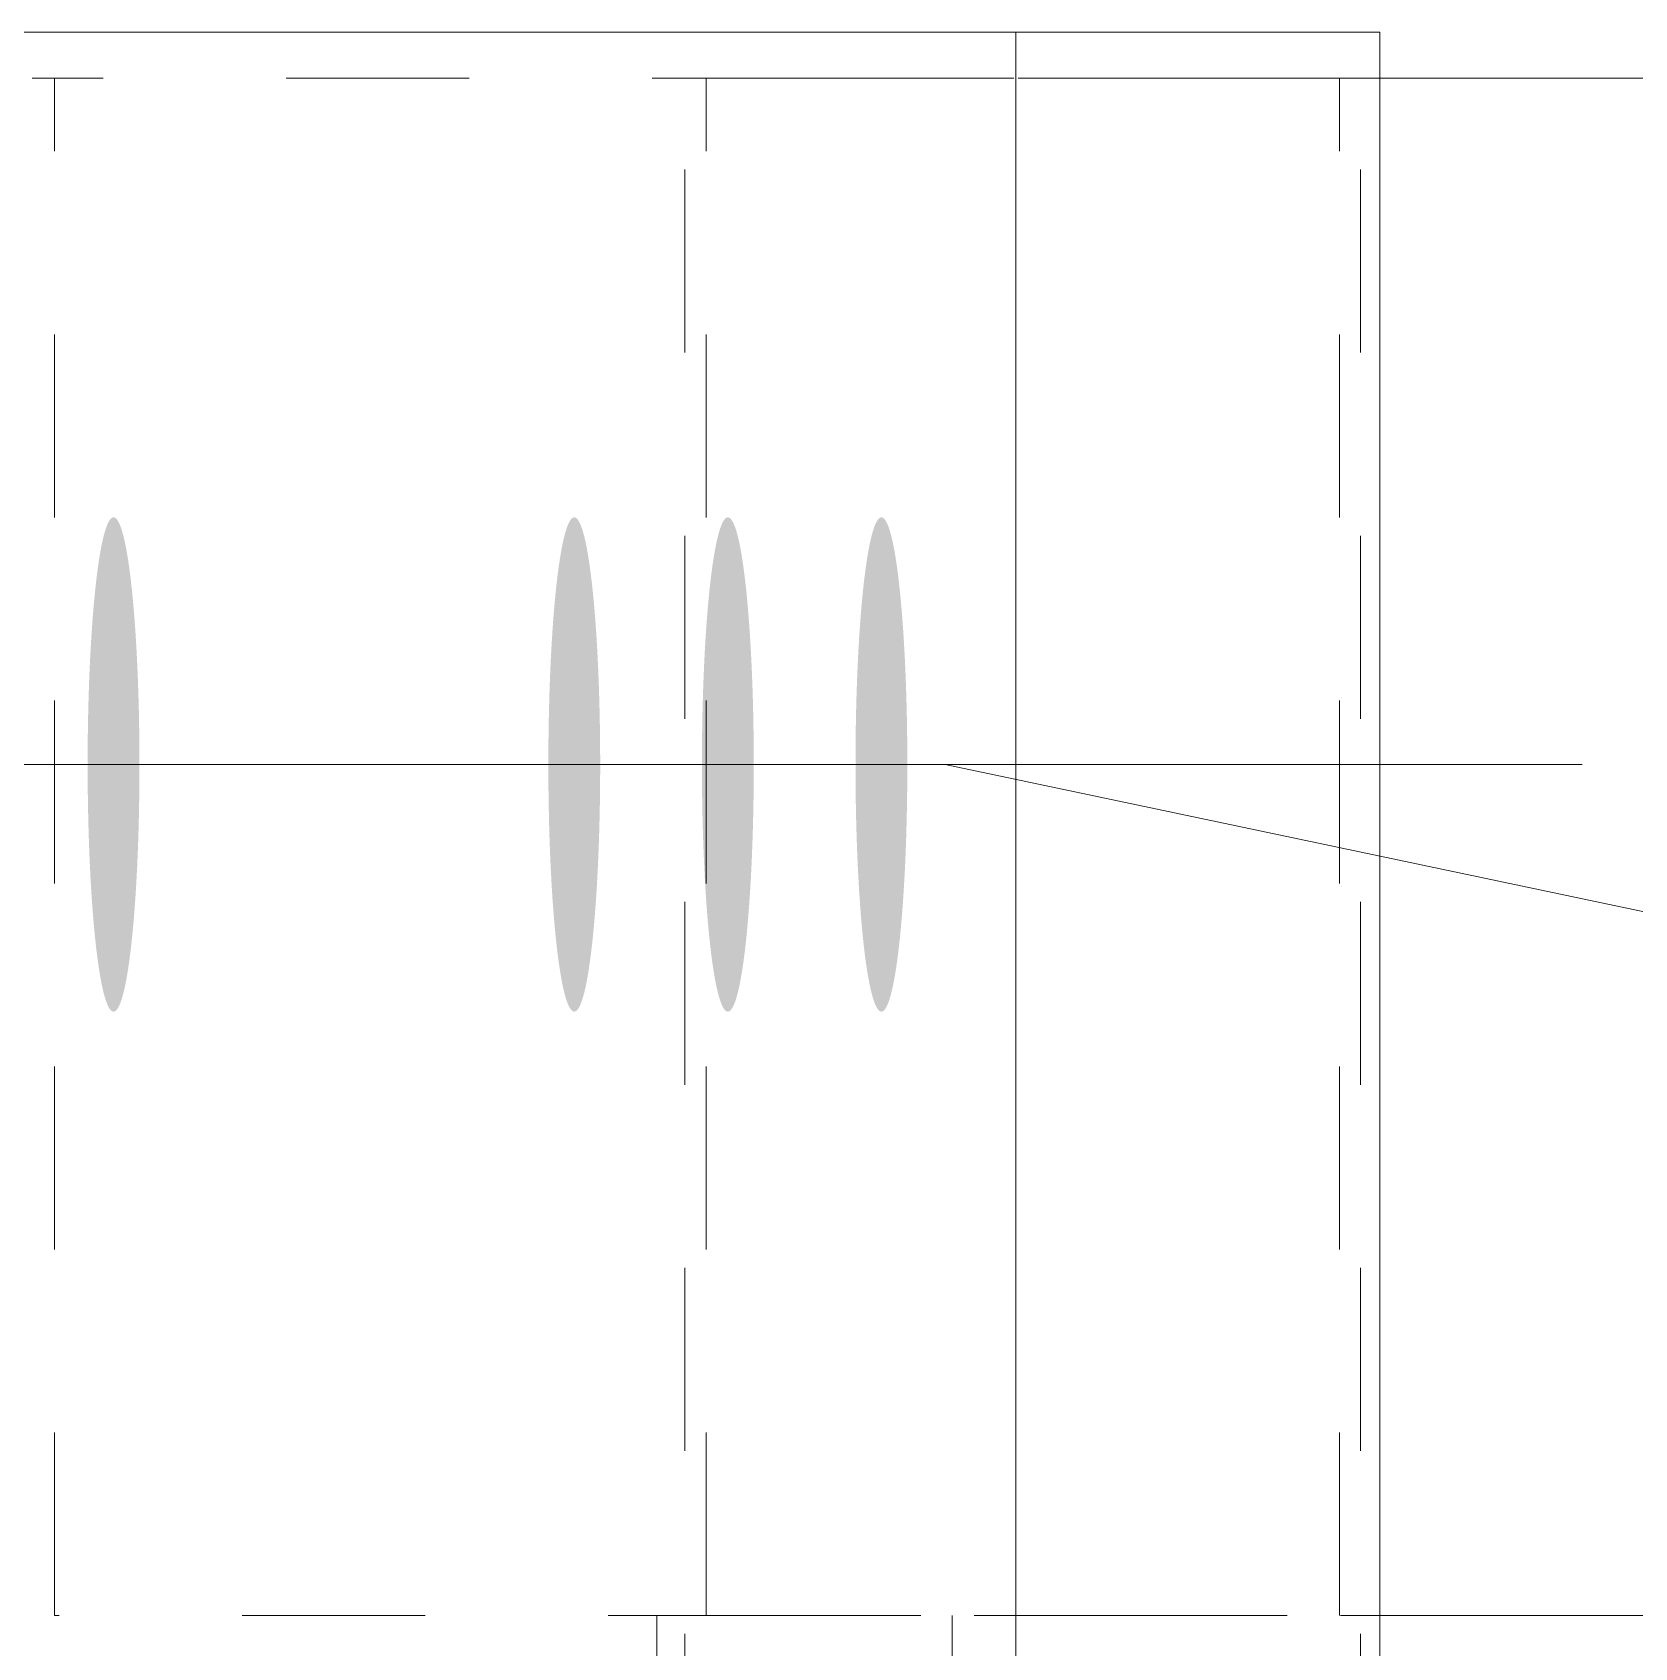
# Model space of a CAD drawing. Header units: millimetres. Extents: x 2 to 825, y 1 to 579.
# Drawn here: x 49.28 to 58.04, y 356.36 to 365.18 of the extents above; entities that cross this region are included whole.
import ezdxf

# ---------------------------------------------------------------- set-up
doc = ezdxf.new("R2010")
doc.units = ezdxf.units.MM
doc.linetypes.add('XKITLINE00', pattern=[0])
doc.linetypes.add('XKITLINE01', pattern=[4, 1, -1, 1, -1])
for name, color, linetype, lineweight in [('Bolt', 3, 'Continuous', 0), ('BoltMark', 7, 'Continuous', 0), ('Part', 2, 'Continuous', 0)]:
    doc.layers.add(name, color=color, linetype=linetype, lineweight=lineweight)

# ---------------------------------------------------------------- blocks, each defined once
blk = doc.blocks.new('*A34')
at = {"layer": 'Bolt'}
for points in [[(49.8676, 361.1496), (49.8675, 361.1165), (49.8673, 361.0834), (49.867, 361.0504), (49.8666, 361.0175), (49.8661, 360.9846), (49.8656, 360.9519), (49.865, 360.9193), (49.8642, 360.8869), (49.8634, 360.8547), (49.8625, 360.8226), (49.8616, 360.7908), (49.8605, 360.7592), (49.8594, 360.7279), (49.8582, 360.6969), (49.8569, 360.6661), (49.8555, 360.6356), (49.8541, 360.6055), (49.8526, 360.5757), (49.851, 360.5463), (49.8493, 360.5173), (49.8475, 360.4887), (49.8457, 360.4605), (49.8438, 360.4327), (49.8418, 360.4054), (49.8398, 360.3785), (49.8377, 360.3521), (49.8355, 360.3263), (49.8333, 360.3009), (49.831, 360.2761), (49.8286, 360.2518), (49.8262, 360.2281), (49.8237, 360.205), (49.8212, 360.1824), (49.8186, 360.1605), (49.8159, 360.1391), (49.8132, 360.1184), (49.8104, 360.0984), (49.8076, 360.079), (49.8047, 360.0602), (49.8018, 360.0422), (49.7989, 360.0248), (49.7959, 360.0081), (49.7928, 359.9921), (49.7897, 359.9769), (49.7866, 359.9623), (49.7835, 359.9485), (49.7803, 359.9355), (49.777, 359.9232), (49.7738, 359.9116), (49.7705, 359.9008), (49.7672, 359.8908), (49.7638, 359.8816), (49.7605, 359.8732), (49.7571, 359.8655), (49.7537, 359.8587), (49.7503, 359.8526), (49.7468, 359.8473), (49.7434, 359.8429), (49.7399, 359.8392), (49.7365, 359.8364), (49.733, 359.8343), (49.7295, 359.8331), (49.7261, 359.8327), (49.7226, 359.8331), (49.7191, 359.8343), (49.7156, 359.8364), (49.7122, 359.8392), (49.7087, 359.8429), (49.7053, 359.8473), (49.7019, 359.8526), (49.6984, 359.8587), (49.695, 359.8655), (49.6917, 359.8732), (49.6883, 359.8816), (49.685, 359.8908), (49.6816, 359.9008), (49.6784, 359.9116), (49.6751, 359.9232), (49.6719, 359.9355), (49.6687, 359.9485), (49.6655, 359.9623), (49.6624, 359.9769), (49.6593, 359.9921), (49.6563, 360.0081), (49.6533, 360.0248), (49.6503, 360.0422), (49.6474, 360.0602), (49.6445, 360.079), (49.6417, 360.0984), (49.6389, 360.1184), (49.6362, 360.1391), (49.6336, 360.1605), (49.631, 360.1824), (49.6284, 360.205), (49.6259, 360.2281), (49.6235, 360.2518), (49.6211, 360.2761), (49.6188, 360.3009), (49.6166, 360.3263), (49.6144, 360.3521), (49.6123, 360.3785), (49.6103, 360.4054), (49.6083, 360.4327), (49.6064, 360.4605), (49.6046, 360.4887), (49.6029, 360.5173), (49.6012, 360.5463), (49.5996, 360.5757), (49.5981, 360.6055), (49.5966, 360.6356), (49.5952, 360.6661), (49.5939, 360.6969), (49.5927, 360.7279), (49.5916, 360.7592), (49.5906, 360.7908), (49.5896, 360.8226), (49.5887, 360.8547), (49.5879, 360.8869), (49.5872, 360.9193), (49.5865, 360.9519), (49.586, 360.9846), (49.5855, 361.0175), (49.5851, 361.0504), (49.5848, 361.0834), (49.5846, 361.1165), (49.5845, 361.1496), (49.5845, 361.1827), (49.5845, 361.2158), (49.5846, 361.249), (49.5848, 361.282), (49.5851, 361.315), (49.5855, 361.348), (49.586, 361.3808), (49.5865, 361.4135), (49.5872, 361.4461), (49.5879, 361.4785), (49.5887, 361.5107), (49.5896, 361.5428), (49.5906, 361.5746), (49.5916, 361.6062), (49.5927, 361.6375), (49.5939, 361.6686), (49.5952, 361.6993), (49.5966, 361.7298), (49.5981, 361.7599), (49.5996, 361.7897), (49.6012, 361.8191), (49.6029, 361.8481), (49.6046, 361.8767), (49.6064, 361.905), (49.6083, 361.9327), (49.6103, 361.9601), (49.6123, 361.9869), (49.6144, 362.0133), (49.6166, 362.0391), (49.6188, 362.0645), (49.6211, 362.0893), (49.6235, 362.1136), (49.6259, 362.1373), (49.6284, 362.1604), (49.631, 362.183), (49.6336, 362.2049), (49.6362, 362.2263), (49.6389, 362.247), (49.6417, 362.267), (49.6445, 362.2865), (49.6474, 362.3052), (49.6503, 362.3233), (49.6533, 362.3406), (49.6563, 362.3573), (49.6593, 362.3733), (49.6624, 362.3886), (49.6655, 362.4031), (49.6687, 362.4169), (49.6719, 362.4299), (49.6751, 362.4423), (49.6784, 362.4538), (49.6816, 362.4646), (49.685, 362.4746), (49.6883, 362.4838), (49.6917, 362.4923), (49.695, 362.4999), (49.6984, 362.5068), (49.7019, 362.5128), (49.7053, 362.5181), (49.7087, 362.5226), (49.7122, 362.5262), (49.7156, 362.5291), (49.7191, 362.5311), (49.7226, 362.5323), (49.7261, 362.5327), (49.7295, 362.5323), (49.733, 362.5311), (49.7365, 362.5291), (49.7399, 362.5262), (49.7434, 362.5226), (49.7468, 362.5181), (49.7503, 362.5128), (49.7537, 362.5068), (49.7571, 362.4999), (49.7605, 362.4923), (49.7638, 362.4838), (49.7672, 362.4746), (49.7705, 362.4646), (49.7738, 362.4538), (49.777, 362.4423), (49.7803, 362.4299), (49.7835, 362.4169), (49.7866, 362.4031), (49.7897, 362.3886), (49.7928, 362.3733), (49.7959, 362.3573), (49.7989, 362.3406), (49.8018, 362.3233), (49.8047, 362.3052), (49.8076, 362.2865), (49.8104, 362.267), (49.8132, 362.247), (49.8159, 362.2263), (49.8186, 362.2049), (49.8212, 362.183), (49.8237, 362.1604), (49.8262, 362.1373), (49.8286, 362.1136), (49.831, 362.0893), (49.8333, 362.0645), (49.8355, 362.0391), (49.8377, 362.0133), (49.8398, 361.9869), (49.8418, 361.9601), (49.8438, 361.9327), (49.8457, 361.905), (49.8475, 361.8767), (49.8493, 361.8481), (49.851, 361.8191), (49.8526, 361.7897), (49.8541, 361.7599), (49.8555, 361.7298), (49.8569, 361.6993), (49.8582, 361.6686), (49.8594, 361.6375), (49.8605, 361.6062), (49.8616, 361.5746), (49.8625, 361.5428), (49.8634, 361.5107), (49.8642, 361.4785), (49.865, 361.4461), (49.8656, 361.4135), (49.8661, 361.3808), (49.8666, 361.348), (49.867, 361.315), (49.8673, 361.282), (49.8675, 361.249), (49.8676, 361.2158), (49.8677, 361.1827)], [(52.3851, 361.1496), (52.385, 361.1165), (52.3848, 361.0834), (52.3845, 361.0504), (52.3841, 361.0175), (52.3836, 360.9846), (52.3831, 360.9519), (52.3824, 360.9193), (52.3817, 360.8869), (52.3809, 360.8547), (52.38, 360.8226), (52.3791, 360.7908), (52.378, 360.7592), (52.3769, 360.7279), (52.3757, 360.6969), (52.3744, 360.6661), (52.373, 360.6356), (52.3716, 360.6055), (52.37, 360.5757), (52.3684, 360.5463), (52.3668, 360.5173), (52.365, 360.4887), (52.3632, 360.4605), (52.3613, 360.4327), (52.3593, 360.4054), (52.3573, 360.3785), (52.3552, 360.3521), (52.353, 360.3263), (52.3508, 360.3009), (52.3485, 360.2761), (52.3461, 360.2518), (52.3437, 360.2281), (52.3412, 360.205), (52.3386, 360.1824), (52.336, 360.1605), (52.3334, 360.1391), (52.3307, 360.1184), (52.3279, 360.0984), (52.3251, 360.079), (52.3222, 360.0602), (52.3193, 360.0422), (52.3163, 360.0248), (52.3133, 360.0081), (52.3103, 359.9921), (52.3072, 359.9769), (52.3041, 359.9623), (52.3009, 359.9485), (52.2977, 359.9355), (52.2945, 359.9232), (52.2912, 359.9116), (52.288, 359.9008), (52.2846, 359.8908), (52.2813, 359.8816), (52.2779, 359.8732), (52.2746, 359.8655), (52.2712, 359.8587), (52.2678, 359.8526), (52.2643, 359.8473), (52.2609, 359.8429), (52.2574, 359.8392), (52.254, 359.8364), (52.2505, 359.8343), (52.247, 359.8331), (52.2435, 359.8327), (52.2401, 359.8331), (52.2366, 359.8343), (52.2331, 359.8364), (52.2297, 359.8392), (52.2262, 359.8429), (52.2228, 359.8473), (52.2193, 359.8526), (52.2159, 359.8587), (52.2125, 359.8655), (52.2091, 359.8732), (52.2058, 359.8816), (52.2024, 359.8908), (52.1991, 359.9008), (52.1958, 359.9116), (52.1926, 359.9232), (52.1894, 359.9355), (52.1862, 359.9485), (52.183, 359.9623), (52.1799, 359.9769), (52.1768, 359.9921), (52.1737, 360.0081), (52.1707, 360.0248), (52.1678, 360.0422), (52.1649, 360.0602), (52.162, 360.079), (52.1592, 360.0984), (52.1564, 360.1184), (52.1537, 360.1391), (52.151, 360.1605), (52.1484, 360.1824), (52.1459, 360.205), (52.1434, 360.2281), (52.141, 360.2518), (52.1386, 360.2761), (52.1363, 360.3009), (52.1341, 360.3263), (52.1319, 360.3521), (52.1298, 360.3785), (52.1278, 360.4054), (52.1258, 360.4327), (52.1239, 360.4605), (52.1221, 360.4887), (52.1203, 360.5173), (52.1187, 360.5463), (52.1171, 360.5757), (52.1155, 360.6055), (52.1141, 360.6356), (52.1127, 360.6661), (52.1114, 360.6969), (52.1102, 360.7279), (52.1091, 360.7592), (52.108, 360.7908), (52.1071, 360.8226), (52.1062, 360.8547), (52.1054, 360.8869), (52.1047, 360.9193), (52.104, 360.9519), (52.1035, 360.9846), (52.103, 361.0175), (52.1026, 361.0504), (52.1023, 361.0834), (52.1021, 361.1165), (52.102, 361.1496), (52.1019, 361.1827), (52.102, 361.2158), (52.1021, 361.249), (52.1023, 361.282), (52.1026, 361.315), (52.103, 361.348), (52.1035, 361.3808), (52.104, 361.4135), (52.1047, 361.4461), (52.1054, 361.4785), (52.1062, 361.5107), (52.1071, 361.5428), (52.108, 361.5746), (52.1091, 361.6062), (52.1102, 361.6375), (52.1114, 361.6686), (52.1127, 361.6993), (52.1141, 361.7298), (52.1155, 361.7599), (52.1171, 361.7897), (52.1187, 361.8191), (52.1203, 361.8481), (52.1221, 361.8767), (52.1239, 361.905), (52.1258, 361.9327), (52.1278, 361.9601), (52.1298, 361.9869), (52.1319, 362.0133), (52.1341, 362.0391), (52.1363, 362.0645), (52.1386, 362.0893), (52.141, 362.1136), (52.1434, 362.1373), (52.1459, 362.1604), (52.1484, 362.183), (52.151, 362.2049), (52.1537, 362.2263), (52.1564, 362.247), (52.1592, 362.267), (52.162, 362.2865), (52.1649, 362.3052), (52.1678, 362.3233), (52.1707, 362.3406), (52.1737, 362.3573), (52.1768, 362.3733), (52.1799, 362.3886), (52.183, 362.4031), (52.1862, 362.4169), (52.1894, 362.4299), (52.1926, 362.4423), (52.1958, 362.4538), (52.1991, 362.4646), (52.2024, 362.4746), (52.2058, 362.4838), (52.2091, 362.4923), (52.2125, 362.4999), (52.2159, 362.5068), (52.2193, 362.5128), (52.2228, 362.5181), (52.2262, 362.5226), (52.2297, 362.5262), (52.2331, 362.5291), (52.2366, 362.5311), (52.2401, 362.5323), (52.2435, 362.5327), (52.247, 362.5323), (52.2505, 362.5311), (52.254, 362.5291), (52.2574, 362.5262), (52.2609, 362.5226), (52.2643, 362.5181), (52.2678, 362.5128), (52.2712, 362.5068), (52.2746, 362.4999), (52.2779, 362.4923), (52.2813, 362.4838), (52.2846, 362.4746), (52.288, 362.4646), (52.2912, 362.4538), (52.2945, 362.4423), (52.2977, 362.4299), (52.3009, 362.4169), (52.3041, 362.4031), (52.3072, 362.3886), (52.3103, 362.3733), (52.3133, 362.3573), (52.3163, 362.3406), (52.3193, 362.3233), (52.3222, 362.3052), (52.3251, 362.2865), (52.3279, 362.267), (52.3307, 362.247), (52.3334, 362.2263), (52.336, 362.2049), (52.3386, 362.183), (52.3412, 362.1604), (52.3437, 362.1373), (52.3461, 362.1136), (52.3485, 362.0893), (52.3508, 362.0645), (52.353, 362.0391), (52.3552, 362.0133), (52.3573, 361.9869), (52.3593, 361.9601), (52.3613, 361.9327), (52.3632, 361.905), (52.365, 361.8767), (52.3668, 361.8481), (52.3684, 361.8191), (52.37, 361.7897), (52.3716, 361.7599), (52.373, 361.7298), (52.3744, 361.6993), (52.3757, 361.6686), (52.3769, 361.6375), (52.378, 361.6062), (52.3791, 361.5746), (52.38, 361.5428), (52.3809, 361.5107), (52.3817, 361.4785), (52.3824, 361.4461), (52.3831, 361.4135), (52.3836, 361.3808), (52.3841, 361.348), (52.3845, 361.315), (52.3848, 361.282), (52.385, 361.249), (52.3851, 361.2158), (52.3851, 361.1827)], [(53.2243, 361.1496), (53.2241, 361.1165), (53.2239, 361.0834), (53.2236, 361.0504), (53.2232, 361.0175), (53.2228, 360.9846), (53.2222, 360.9519), (53.2216, 360.9193), (53.2209, 360.8869), (53.2201, 360.8547), (53.2192, 360.8226), (53.2182, 360.7908), (53.2172, 360.7592), (53.216, 360.7279), (53.2148, 360.6969), (53.2135, 360.6661), (53.2122, 360.6356), (53.2107, 360.6055), (53.2092, 360.5757), (53.2076, 360.5463), (53.2059, 360.5173), (53.2042, 360.4887), (53.2023, 360.4605), (53.2004, 360.4327), (53.1985, 360.4054), (53.1964, 360.3785), (53.1943, 360.3521), (53.1922, 360.3263), (53.1899, 360.3009), (53.1876, 360.2761), (53.1853, 360.2518), (53.1828, 360.2281), (53.1803, 360.205), (53.1778, 360.1824), (53.1752, 360.1605), (53.1725, 360.1391), (53.1698, 360.1184), (53.1671, 360.0984), (53.1642, 360.079), (53.1614, 360.0602), (53.1585, 360.0422), (53.1555, 360.0248), (53.1525, 360.0081), (53.1495, 359.9921), (53.1464, 359.9769), (53.1432, 359.9623), (53.1401, 359.9485), (53.1369, 359.9355), (53.1337, 359.9232), (53.1304, 359.9116), (53.1271, 359.9008), (53.1238, 359.8908), (53.1205, 359.8816), (53.1171, 359.8732), (53.1137, 359.8655), (53.1103, 359.8587), (53.1069, 359.8526), (53.1035, 359.8473), (53.1, 359.8429), (53.0966, 359.8392), (53.0931, 359.8364), (53.0896, 359.8343), (53.0862, 359.8331), (53.0827, 359.8327), (53.0792, 359.8331), (53.0758, 359.8343), (53.0723, 359.8364), (53.0688, 359.8392), (53.0654, 359.8429), (53.0619, 359.8473), (53.0585, 359.8526), (53.0551, 359.8587), (53.0517, 359.8655), (53.0483, 359.8732), (53.0449, 359.8816), (53.0416, 359.8908), (53.0383, 359.9008), (53.035, 359.9116), (53.0317, 359.9232), (53.0285, 359.9355), (53.0253, 359.9485), (53.0222, 359.9623), (53.019, 359.9769), (53.0159, 359.9921), (53.0129, 360.0081), (53.0099, 360.0248), (53.0069, 360.0422), (53.004, 360.0602), (53.0012, 360.079), (52.9983, 360.0984), (52.9956, 360.1184), (52.9929, 360.1391), (52.9902, 360.1605), (52.9876, 360.1824), (52.9851, 360.205), (52.9826, 360.2281), (52.9801, 360.2518), (52.9778, 360.2761), (52.9755, 360.3009), (52.9732, 360.3263), (52.9711, 360.3521), (52.969, 360.3785), (52.9669, 360.4054), (52.965, 360.4327), (52.9631, 360.4605), (52.9612, 360.4887), (52.9595, 360.5173), (52.9578, 360.5463), (52.9562, 360.5757), (52.9547, 360.6055), (52.9532, 360.6356), (52.9519, 360.6661), (52.9506, 360.6969), (52.9494, 360.7279), (52.9482, 360.7592), (52.9472, 360.7908), (52.9462, 360.8226), (52.9453, 360.8547), (52.9445, 360.8869), (52.9438, 360.9193), (52.9432, 360.9519), (52.9426, 360.9846), (52.9422, 361.0175), (52.9418, 361.0504), (52.9415, 361.0834), (52.9413, 361.1165), (52.9411, 361.1496), (52.9411, 361.1827), (52.9411, 361.2158), (52.9413, 361.249), (52.9415, 361.282), (52.9418, 361.315), (52.9422, 361.348), (52.9426, 361.3808), (52.9432, 361.4135), (52.9438, 361.4461), (52.9445, 361.4785), (52.9453, 361.5107), (52.9462, 361.5428), (52.9472, 361.5746), (52.9482, 361.6062), (52.9494, 361.6375), (52.9506, 361.6686), (52.9519, 361.6993), (52.9532, 361.7298), (52.9547, 361.7599), (52.9562, 361.7897), (52.9578, 361.8191), (52.9595, 361.8481), (52.9612, 361.8767), (52.9631, 361.905), (52.965, 361.9327), (52.9669, 361.9601), (52.969, 361.9869), (52.9711, 362.0133), (52.9732, 362.0391), (52.9755, 362.0645), (52.9778, 362.0893), (52.9801, 362.1136), (52.9826, 362.1373), (52.9851, 362.1604), (52.9876, 362.183), (52.9902, 362.2049), (52.9929, 362.2263), (52.9956, 362.247), (52.9983, 362.267), (53.0012, 362.2865), (53.004, 362.3052), (53.0069, 362.3233), (53.0099, 362.3406), (53.0129, 362.3573), (53.0159, 362.3733), (53.019, 362.3886), (53.0222, 362.4031), (53.0253, 362.4169), (53.0285, 362.4299), (53.0317, 362.4423), (53.035, 362.4538), (53.0383, 362.4646), (53.0416, 362.4746), (53.0449, 362.4838), (53.0483, 362.4923), (53.0517, 362.4999), (53.0551, 362.5068), (53.0585, 362.5128), (53.0619, 362.5181), (53.0654, 362.5226), (53.0688, 362.5262), (53.0723, 362.5291), (53.0758, 362.5311), (53.0792, 362.5323), (53.0827, 362.5327), (53.0862, 362.5323), (53.0896, 362.5311), (53.0931, 362.5291), (53.0966, 362.5262), (53.1, 362.5226), (53.1035, 362.5181), (53.1069, 362.5128), (53.1103, 362.5068), (53.1137, 362.4999), (53.1171, 362.4923), (53.1205, 362.4838), (53.1238, 362.4746), (53.1271, 362.4646), (53.1304, 362.4538), (53.1337, 362.4423), (53.1369, 362.4299), (53.1401, 362.4169), (53.1432, 362.4031), (53.1464, 362.3886), (53.1495, 362.3733), (53.1525, 362.3573), (53.1555, 362.3406), (53.1585, 362.3233), (53.1614, 362.3052), (53.1642, 362.2865), (53.1671, 362.267), (53.1698, 362.247), (53.1725, 362.2263), (53.1752, 362.2049), (53.1778, 362.183), (53.1803, 362.1604), (53.1828, 362.1373), (53.1853, 362.1136), (53.1876, 362.0893), (53.1899, 362.0645), (53.1922, 362.0391), (53.1943, 362.0133), (53.1964, 361.9869), (53.1985, 361.9601), (53.2004, 361.9327), (53.2023, 361.905), (53.2042, 361.8767), (53.2059, 361.8481), (53.2076, 361.8191), (53.2092, 361.7897), (53.2107, 361.7599), (53.2122, 361.7298), (53.2135, 361.6993), (53.2148, 361.6686), (53.216, 361.6375), (53.2172, 361.6062), (53.2182, 361.5746), (53.2192, 361.5428), (53.2201, 361.5107), (53.2209, 361.4785), (53.2216, 361.4461), (53.2222, 361.4135), (53.2228, 361.3808), (53.2232, 361.348), (53.2236, 361.315), (53.2239, 361.282), (53.2241, 361.249), (53.2243, 361.2158), (53.2243, 361.1827)], [(54.0634, 361.1496), (54.0633, 361.1165), (54.0631, 361.0834), (54.0628, 361.0504), (54.0624, 361.0175), (54.0619, 360.9846), (54.0614, 360.9519), (54.0607, 360.9193), (54.06, 360.8869), (54.0592, 360.8547), (54.0583, 360.8226), (54.0574, 360.7908), (54.0563, 360.7592), (54.0552, 360.7279), (54.054, 360.6969), (54.0527, 360.6661), (54.0513, 360.6356), (54.0499, 360.6055), (54.0483, 360.5757), (54.0467, 360.5463), (54.0451, 360.5173), (54.0433, 360.4887), (54.0415, 360.4605), (54.0396, 360.4327), (54.0376, 360.4054), (54.0356, 360.3785), (54.0335, 360.3521), (54.0313, 360.3263), (54.0291, 360.3009), (54.0268, 360.2761), (54.0244, 360.2518), (54.022, 360.2281), (54.0195, 360.205), (54.017, 360.1824), (54.0144, 360.1605), (54.0117, 360.1391), (54.009, 360.1184), (54.0062, 360.0984), (54.0034, 360.079), (54.0005, 360.0602), (53.9976, 360.0422), (53.9947, 360.0248), (53.9917, 360.0081), (53.9886, 359.9921), (53.9855, 359.9769), (53.9824, 359.9623), (53.9792, 359.9485), (53.976, 359.9355), (53.9728, 359.9232), (53.9696, 359.9116), (53.9663, 359.9008), (53.963, 359.8908), (53.9596, 359.8816), (53.9563, 359.8732), (53.9529, 359.8655), (53.9495, 359.8587), (53.9461, 359.8526), (53.9426, 359.8473), (53.9392, 359.8429), (53.9357, 359.8392), (53.9323, 359.8364), (53.9288, 359.8343), (53.9253, 359.8331), (53.9219, 359.8327), (53.9184, 359.8331), (53.9149, 359.8343), (53.9114, 359.8364), (53.908, 359.8392), (53.9045, 359.8429), (53.9011, 359.8473), (53.8976, 359.8526), (53.8942, 359.8587), (53.8908, 359.8655), (53.8875, 359.8732), (53.8841, 359.8816), (53.8808, 359.8908), (53.8774, 359.9008), (53.8742, 359.9116), (53.8709, 359.9232), (53.8677, 359.9355), (53.8645, 359.9485), (53.8613, 359.9623), (53.8582, 359.9769), (53.8551, 359.9921), (53.8521, 360.0081), (53.8491, 360.0248), (53.8461, 360.0422), (53.8432, 360.0602), (53.8403, 360.079), (53.8375, 360.0984), (53.8347, 360.1184), (53.832, 360.1391), (53.8294, 360.1605), (53.8268, 360.1824), (53.8242, 360.205), (53.8217, 360.2281), (53.8193, 360.2518), (53.8169, 360.2761), (53.8146, 360.3009), (53.8124, 360.3263), (53.8102, 360.3521), (53.8081, 360.3785), (53.8061, 360.4054), (53.8041, 360.4327), (53.8022, 360.4605), (53.8004, 360.4887), (53.7986, 360.5173), (53.797, 360.5463), (53.7954, 360.5757), (53.7938, 360.6055), (53.7924, 360.6356), (53.791, 360.6661), (53.7897, 360.6969), (53.7885, 360.7279), (53.7874, 360.7592), (53.7863, 360.7908), (53.7854, 360.8226), (53.7845, 360.8547), (53.7837, 360.8869), (53.783, 360.9193), (53.7823, 360.9519), (53.7818, 360.9846), (53.7813, 361.0175), (53.7809, 361.0504), (53.7806, 361.0834), (53.7804, 361.1165), (53.7803, 361.1496), (53.7803, 361.1827), (53.7803, 361.2158), (53.7804, 361.249), (53.7806, 361.282), (53.7809, 361.315), (53.7813, 361.348), (53.7818, 361.3808), (53.7823, 361.4135), (53.783, 361.4461), (53.7837, 361.4785), (53.7845, 361.5107), (53.7854, 361.5428), (53.7863, 361.5746), (53.7874, 361.6062), (53.7885, 361.6375), (53.7897, 361.6686), (53.791, 361.6993), (53.7924, 361.7298), (53.7938, 361.7599), (53.7954, 361.7897), (53.797, 361.8191), (53.7986, 361.8481), (53.8004, 361.8767), (53.8022, 361.905), (53.8041, 361.9327), (53.8061, 361.9601), (53.8081, 361.9869), (53.8102, 362.0133), (53.8124, 362.0391), (53.8146, 362.0645), (53.8169, 362.0893), (53.8193, 362.1136), (53.8217, 362.1373), (53.8242, 362.1604), (53.8268, 362.183), (53.8294, 362.2049), (53.832, 362.2263), (53.8347, 362.247), (53.8375, 362.267), (53.8403, 362.2865), (53.8432, 362.3052), (53.8461, 362.3233), (53.8491, 362.3406), (53.8521, 362.3573), (53.8551, 362.3733), (53.8582, 362.3886), (53.8613, 362.4031), (53.8645, 362.4169), (53.8677, 362.4299), (53.8709, 362.4423), (53.8742, 362.4538), (53.8774, 362.4646), (53.8808, 362.4746), (53.8841, 362.4838), (53.8875, 362.4923), (53.8908, 362.4999), (53.8942, 362.5068), (53.8976, 362.5128), (53.9011, 362.5181), (53.9045, 362.5226), (53.908, 362.5262), (53.9114, 362.5291), (53.9149, 362.5311), (53.9184, 362.5323), (53.9219, 362.5327), (53.9253, 362.5323), (53.9288, 362.5311), (53.9323, 362.5291), (53.9357, 362.5262), (53.9392, 362.5226), (53.9426, 362.5181), (53.9461, 362.5128), (53.9495, 362.5068), (53.9529, 362.4999), (53.9563, 362.4923), (53.9596, 362.4838), (53.963, 362.4746), (53.9663, 362.4646), (53.9696, 362.4538), (53.9728, 362.4423), (53.976, 362.4299), (53.9792, 362.4169), (53.9824, 362.4031), (53.9855, 362.3886), (53.9886, 362.3733), (53.9917, 362.3573), (53.9947, 362.3406), (53.9976, 362.3233), (54.0005, 362.3052), (54.0034, 362.2865), (54.0062, 362.267), (54.009, 362.247), (54.0117, 362.2263), (54.0144, 362.2049), (54.017, 362.183), (54.0195, 362.1604), (54.022, 362.1373), (54.0244, 362.1136), (54.0268, 362.0893), (54.0291, 362.0645), (54.0313, 362.0391), (54.0335, 362.0133), (54.0356, 361.9869), (54.0376, 361.9601), (54.0396, 361.9327), (54.0415, 361.905), (54.0433, 361.8767), (54.0451, 361.8481), (54.0467, 361.8191), (54.0483, 361.7897), (54.0499, 361.7599), (54.0513, 361.7298), (54.0527, 361.6993), (54.054, 361.6686), (54.0552, 361.6375), (54.0563, 361.6062), (54.0574, 361.5746), (54.0583, 361.5428), (54.0592, 361.5107), (54.06, 361.4785), (54.0607, 361.4461), (54.0614, 361.4135), (54.0619, 361.3808), (54.0624, 361.348), (54.0628, 361.315), (54.0631, 361.282), (54.0633, 361.249), (54.0634, 361.2158), (54.0635, 361.1827)]]:
    blk.add_hatch(color=3, dxfattribs=at).paths.add_polyline_path(points, flags=17)
at = {"layer": 'Bolt', "color": 3, "linetype": 'XKITLINE00', "lineweight": 0}
for p, q in [((44.9151, 361.1827), (51.8765, 361.1827)), ((45.7543, 361.1827), (52.7157, 361.1827)), ((46.5934, 361.1827), (53.5548, 361.1827)), ((49.1109, 361.1827), (56.0723, 361.1827)), ((49.9501, 361.1827), (56.9115, 361.1827)), ((50.7892, 361.1827), (57.7506, 361.1827))]:
    blk.add_line(p, q, dxfattribs=at)
blk = doc.blocks.new('*A43')
at = {"layer": 'Part', "color": 7, "linetype": 'XKITLINE01', "lineweight": 0}
for p, q in [((52.8485, 347.4327), (52.8485, 364.9327)), ((56.6451, 364.9327), (52.8485, 364.9327)), ((52.9645, 356.5327), (52.9645, 364.9327)), ((56.4242, 356.5327), (56.4242, 364.9327)), ((56.5402, 347.4327), (56.5402, 364.9327)), ((252.1381, 356.5327), (52.9645, 356.5327))]:
    blk.add_line(p, q, dxfattribs=at)
at = {"layer": 'Part', "color": 2, "linetype": 'XKITLINE00', "lineweight": 0}
blk.add_line((252.1381, 364.9327), (56.6451, 364.9327), dxfattribs=at)
blk = doc.blocks.new('*A46')
at = {"layer": 'Part', "color": 7, "linetype": 'XKITLINE01', "lineweight": 0}
for p, q in [((195.6696, 364.9327), (49.2821, 364.9327)), ((49.4039, 356.5327), (49.4039, 364.9327)), ((195.4295, 356.5327), (49.4039, 356.5327)), ((52.6954, 356.5327), (52.6954, 355.8327)), ((54.3085, 355.8327), (54.3085, 356.5327))]:
    blk.add_line(p, q, dxfattribs=at)
blk = doc.blocks.new('*A47')
at = {"layer": 'Part', "color": 2, "linetype": 'XKITLINE00', "lineweight": 0}
for p, q in [((47.1037, 365.1827), (56.6451, 365.1827)), ((54.6561, 347.1827), (54.6561, 365.1827)), ((56.6451, 347.1827), (56.6451, 365.1827))]:
    blk.add_line(p, q, dxfattribs=at)
blk = doc.blocks.new('*A135')
at = {"layer": 'BoltMark', "color": 7, "linetype": 'XKITLINE00', "lineweight": 0}
blk.add_line((54.2699, 361.1827), (58.1339, 360.3679), dxfattribs=at)

msp = doc.modelspace()

# ---------------------------------------------------------------- block references
at = {"lineweight": 0}
for name in ['*A47', '*A46', '*A135', '*A34']:
    msp.add_blockref(name, (0, 0), dxfattribs=at)
at = {"layer": 'Part', "lineweight": 0}
msp.add_blockref('*A43', (0, 0), dxfattribs=at)

doc.saveas('drawing.dxf')
